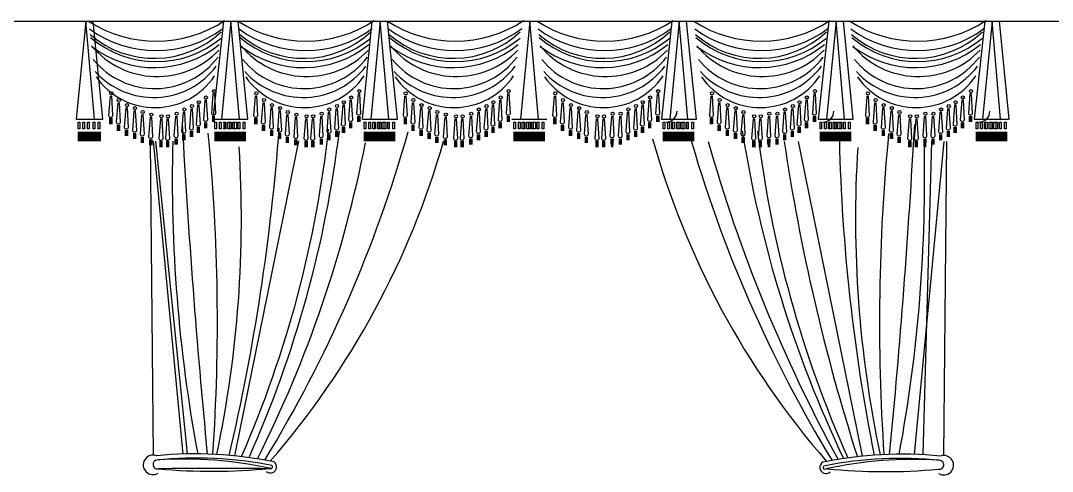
# Model space of a CAD drawing. Header units: inches. Extents: x 3.4 to 45.9, y 7.2 to 32.
# Drawn here: x 33.694 to 38.425, y 9.497 to 11.565 of the extents above; entities that cross this region are included whole.
import ezdxf

# ---------------------------------------------------------------- set-up
doc = ezdxf.new("R2010")
doc.units = ezdxf.units.IN
doc.header["$MEASUREMENT"] = 0
doc.layers.add('02', color=2, linetype='Continuous')
doc.layers.add('4', color=4, linetype='Continuous')

msp = doc.modelspace()

# ---------------------------------------------------------------- linework, layer by layer
at = {"layer": '02'}
for p, q in [((33.9921, 11.5622), (33.949, 11.1125)), ((34.0316, 11.1125), (33.9921, 11.5622)), ((33.9921, 11.5622), (34.0256, 11.5622)), ((34.0706, 11.1125), (34.0256, 11.5622)), ((34.6239, 11.5622), (34.5754, 11.1125)), ((34.6574, 11.5622), (34.6144, 11.1125)), ((34.6239, 11.5622), (34.691, 11.5622)), ((34.697, 11.1125), (34.6574, 11.5622)), ((34.736, 11.1125), (34.691, 11.5622)), ((35.261, 11.1125), (35.306, 11.5622)), ((35.343, 11.5622), (35.3, 11.1125)), ((35.3826, 11.1125), (35.343, 11.5622)), ((35.4216, 11.1125), (35.3766, 11.5622)), ((36.0287, 11.5622), (35.9856, 11.1125)), ((36.0682, 11.1125), (36.0287, 11.5622)), ((36.6807, 11.5622), (36.6322, 11.1125)), ((36.7143, 11.5622), (36.6712, 11.1125)), ((36.7538, 11.1125), (36.7143, 11.5622)), ((36.7928, 11.1125), (36.7478, 11.5622)), ((37.3995, 11.5622), (37.351, 11.1125)), ((37.4331, 11.5622), (37.3901, 11.1125)), ((37.4726, 11.1125), (37.4331, 11.5622)), ((37.5117, 11.1125), (37.4667, 11.5622)), ((38.115, 11.5622), (38.0665, 11.1125)), ((38.1486, 11.5622), (38.1056, 11.1125)), ((38.1881, 11.1125), (38.1486, 11.5622)), ((38.2272, 11.1125), (38.1822, 11.5622)), ((34.1035, 11.2192), (34.0967, 11.1298)), ((34.1035, 11.2192), (34.1112, 11.2198)), ((34.1162, 11.1297), (34.1112, 11.2198)), ((34.5758, 11.229), (34.569, 11.1395)), ((34.5758, 11.229), (34.5835, 11.2296)), ((34.5885, 11.1394), (34.5835, 11.2296)), ((34.7689, 11.2192), (34.7621, 11.1298)), ((34.7689, 11.2192), (34.7766, 11.2198)), ((34.7816, 11.1297), (34.7766, 11.2198)), ((35.2412, 11.229), (35.2344, 11.1395)), ((35.2412, 11.229), (35.2489, 11.2296)), ((35.2539, 11.1394), (35.2489, 11.2296)), ((35.4545, 11.2192), (35.4477, 11.1298)), ((35.4545, 11.2192), (35.4622, 11.2198)), ((35.4672, 11.1297), (35.4622, 11.2198)), ((35.9268, 11.229), (35.92, 11.1395)), ((35.9268, 11.229), (35.9345, 11.2296)), ((35.9395, 11.1394), (35.9345, 11.2296)), ((36.1401, 11.2192), (36.1333, 11.1298)), ((36.1401, 11.2192), (36.1478, 11.2198)), ((36.1528, 11.1297), (36.1478, 11.2198)), ((36.6124, 11.229), (36.6056, 11.1395)), ((36.6124, 11.229), (36.6201, 11.2296)), ((36.6251, 11.1394), (36.6201, 11.2296)), ((36.8589, 11.2192), (36.8521, 11.1298)), ((36.8589, 11.2192), (36.8666, 11.2198)), ((36.8717, 11.1297), (36.8666, 11.2198)), ((37.3313, 11.229), (37.3245, 11.1395)), ((37.3313, 11.229), (37.3389, 11.2296)), ((37.344, 11.1394), (37.3389, 11.2296)), ((37.5744, 11.2192), (37.5676, 11.1298)), ((37.5744, 11.2192), (37.5821, 11.2198)), ((37.5872, 11.1297), (37.5821, 11.2198)), ((38.0468, 11.229), (38.04, 11.1395)), ((38.0468, 11.229), (38.0544, 11.2296)), ((38.0595, 11.1394), (38.0544, 11.2296)), ((34.1387, 11.188), (34.1319, 11.0985)), ((34.1387, 11.188), (34.1464, 11.1886)), ((34.1514, 11.0984), (34.1464, 11.1886)), ((34.5054, 11.1782), (34.4986, 11.0888)), ((34.5054, 11.1782), (34.5131, 11.1788)), ((34.5181, 11.0887), (34.5131, 11.1788)), ((34.5387, 11.1997), (34.5319, 11.1102)), ((34.5387, 11.1997), (34.5463, 11.2003)), ((34.5514, 11.1102), (34.5463, 11.2003)), ((34.8041, 11.188), (34.7973, 11.0985)), ((34.8041, 11.188), (34.8118, 11.1886)), ((34.8168, 11.0984), (34.8118, 11.1886)), ((35.1708, 11.1782), (35.164, 11.0888)), ((35.1708, 11.1782), (35.1785, 11.1788)), ((35.1835, 11.0887), (35.1785, 11.1788)), ((35.204, 11.1997), (35.1973, 11.1102)), ((35.204, 11.1997), (35.2117, 11.2003)), ((35.2168, 11.1102), (35.2117, 11.2003)), ((35.4897, 11.188), (35.4829, 11.0985)), ((35.4897, 11.188), (35.4974, 11.1886)), ((35.5024, 11.0984), (35.4974, 11.1886)), ((35.8564, 11.1782), (35.8496, 11.0888)), ((35.8564, 11.1782), (35.8641, 11.1788)), ((35.8691, 11.0887), (35.8641, 11.1788)), ((35.8896, 11.1997), (35.8829, 11.1102)), ((35.8896, 11.1997), (35.8973, 11.2003)), ((35.9024, 11.1102), (35.8973, 11.2003)), ((36.1753, 11.188), (36.1685, 11.0985)), ((36.1753, 11.188), (36.183, 11.1886)), ((36.188, 11.0984), (36.183, 11.1886)), ((36.542, 11.1782), (36.5352, 11.0888)), ((36.542, 11.1782), (36.5497, 11.1788)), ((36.5547, 11.0887), (36.5497, 11.1788)), ((36.5752, 11.1997), (36.5685, 11.1102)), ((36.5752, 11.1997), (36.5829, 11.2003)), ((36.588, 11.1102), (36.5829, 11.2003)), ((36.8941, 11.188), (36.8874, 11.0985)), ((36.8941, 11.188), (36.9018, 11.1886)), ((36.9069, 11.0984), (36.9018, 11.1886)), ((37.2608, 11.1782), (37.2541, 11.0888)), ((37.2608, 11.1782), (37.2685, 11.1788)), ((37.2736, 11.0887), (37.2685, 11.1788)), ((37.2941, 11.1997), (37.2873, 11.1102)), ((37.2941, 11.1997), (37.3018, 11.2003)), ((37.3068, 11.1102), (37.3018, 11.2003)), ((37.6096, 11.188), (37.6029, 11.0985)), ((37.6096, 11.188), (37.6173, 11.1886)), ((37.6224, 11.0984), (37.6173, 11.1886)), ((37.9763, 11.1782), (37.9696, 11.0888)), ((37.9763, 11.1782), (37.984, 11.1788)), ((37.9891, 11.0887), (37.984, 11.1788)), ((38.0096, 11.1997), (38.0028, 11.1102)), ((38.0096, 11.1997), (38.0173, 11.2003)), ((38.0223, 11.1102), (38.0173, 11.2003)), ((34.1759, 11.1646), (34.1691, 11.0751)), ((34.1759, 11.1646), (34.1836, 11.1652)), ((34.1886, 11.075), (34.1836, 11.1652)), ((34.213, 11.1509), (34.2062, 11.0614)), ((34.213, 11.1509), (34.2207, 11.1515)), ((34.2258, 11.0613), (34.2207, 11.1515)), ((34.2482, 11.1333), (34.2415, 11.0438)), ((34.2482, 11.1333), (34.2559, 11.1339)), ((34.261, 11.0438), (34.2559, 11.1339)), ((34.2874, 11.1216), (34.2806, 11.0321)), ((34.2874, 11.1216), (34.295, 11.1222)), ((34.3001, 11.0321), (34.295, 11.1222)), ((34.4037, 11.1255), (34.3969, 11.036)), ((34.4037, 11.1255), (34.4114, 11.1261)), ((34.4164, 11.036), (34.4114, 11.1261)), ((34.4389, 11.145), (34.4321, 11.0556)), ((34.4389, 11.145), (34.4466, 11.1456)), ((34.4516, 11.0555), (34.4466, 11.1456)), ((34.4741, 11.1607), (34.4673, 11.0712)), ((34.4741, 11.1607), (34.4818, 11.1613)), ((34.4868, 11.0711), (34.4818, 11.1613)), ((34.5734, 11.1265), (34.5734, 11.1004)), ((34.5784, 11.1265), (34.5784, 11.1004)), ((34.5841, 11.0689), (34.5834, 11.1265)), ((34.8412, 11.1646), (34.8345, 11.0751)), ((34.8412, 11.1646), (34.8489, 11.1652)), ((34.854, 11.075), (34.8489, 11.1652)), ((34.8784, 11.1509), (34.8716, 11.0614)), ((34.8784, 11.1509), (34.8861, 11.1515)), ((34.8911, 11.0613), (34.8861, 11.1515)), ((34.9136, 11.1333), (34.9068, 11.0438)), ((34.9136, 11.1333), (34.9213, 11.1339)), ((34.9264, 11.0438), (34.9213, 11.1339)), ((34.9527, 11.1216), (34.946, 11.0321)), ((34.9527, 11.1216), (34.9604, 11.1222)), ((34.9655, 11.0321), (34.9604, 11.1222)), ((35.0691, 11.1255), (35.0623, 11.036)), ((35.0691, 11.1255), (35.0768, 11.1261)), ((35.0818, 11.036), (35.0768, 11.1261)), ((35.1043, 11.145), (35.0975, 11.0556)), ((35.1043, 11.145), (35.112, 11.1456)), ((35.117, 11.0555), (35.112, 11.1456)), ((35.1395, 11.1607), (35.1327, 11.0712)), ((35.1395, 11.1607), (35.1472, 11.1613)), ((35.1522, 11.0711), (35.1472, 11.1613)), ((35.2388, 11.1265), (35.2388, 11.1004)), ((35.2438, 11.1265), (35.2438, 11.1004)), ((35.2488, 11.1265), (35.2488, 11.1004)), ((35.5269, 11.1646), (35.5201, 11.0751)), ((35.5269, 11.1646), (35.5345, 11.1652)), ((35.5396, 11.075), (35.5345, 11.1652)), ((35.564, 11.1509), (35.5572, 11.0614)), ((35.564, 11.1509), (35.5717, 11.1515)), ((35.5767, 11.0613), (35.5717, 11.1515)), ((35.5992, 11.1333), (35.5924, 11.0438)), ((35.5992, 11.1333), (35.6069, 11.1339)), ((35.612, 11.0438), (35.6069, 11.1339)), ((35.6383, 11.1216), (35.6316, 11.0321)), ((35.6383, 11.1216), (35.646, 11.1222)), ((35.6511, 11.0321), (35.646, 11.1222)), ((35.7547, 11.1255), (35.7479, 11.036)), ((35.7547, 11.1255), (35.7624, 11.1261)), ((35.7674, 11.036), (35.7624, 11.1261)), ((35.7899, 11.145), (35.7831, 11.0556)), ((35.7899, 11.145), (35.7976, 11.1456)), ((35.8026, 11.0555), (35.7976, 11.1456)), ((35.8251, 11.1607), (35.8183, 11.0712)), ((35.8251, 11.1607), (35.8328, 11.1613)), ((35.8378, 11.0711), (35.8328, 11.1613)), ((35.9244, 11.1265), (35.9244, 11.1004)), ((35.9294, 11.1265), (35.9294, 11.1004)), ((35.9344, 11.1265), (35.9344, 11.1004)), ((36.2125, 11.1646), (36.2057, 11.0751)), ((36.2125, 11.1646), (36.2201, 11.1652)), ((36.2252, 11.075), (36.2201, 11.1652)), ((36.2496, 11.1509), (36.2428, 11.0614)), ((36.2496, 11.1509), (36.2573, 11.1515)), ((36.2623, 11.0613), (36.2573, 11.1515)), ((36.2848, 11.1333), (36.278, 11.0438)), ((36.2848, 11.1333), (36.2925, 11.1339)), ((36.2976, 11.0438), (36.2925, 11.1339)), ((36.4031, 11.1255), (36.3964, 11.036)), ((36.4031, 11.1255), (36.4108, 11.1261)), ((36.4159, 11.036), (36.4108, 11.1261)), ((36.4403, 11.1255), (36.4335, 11.036)), ((36.4403, 11.1255), (36.448, 11.1261)), ((36.453, 11.036), (36.448, 11.1261)), ((36.4755, 11.145), (36.4687, 11.0556)), ((36.4755, 11.145), (36.4832, 11.1456)), ((36.4882, 11.0555), (36.4832, 11.1456)), ((36.5107, 11.1607), (36.5039, 11.0712)), ((36.5107, 11.1607), (36.5184, 11.1613)), ((36.5234, 11.0711), (36.5184, 11.1613)), ((36.61, 11.1265), (36.61, 11.1004)), ((36.615, 11.1265), (36.615, 11.1004)), ((36.62, 11.1265), (36.62, 11.1004)), ((36.9313, 11.1646), (36.9245, 11.0751)), ((36.9313, 11.1646), (36.939, 11.1652)), ((36.944, 11.075), (36.939, 11.1652)), ((36.9685, 11.1509), (36.9617, 11.0614)), ((36.9685, 11.1509), (36.9762, 11.1515)), ((36.9812, 11.0613), (36.9762, 11.1515)), ((37.0037, 11.1333), (36.9969, 11.0438)), ((37.0037, 11.1333), (37.0114, 11.1339)), ((37.0164, 11.0438), (37.0114, 11.1339)), ((37.122, 11.1255), (37.1152, 11.036)), ((37.122, 11.1255), (37.1297, 11.1261)), ((37.1347, 11.036), (37.1297, 11.1261)), ((37.1591, 11.1255), (37.1523, 11.036)), ((37.1591, 11.1255), (37.1668, 11.1261)), ((37.1719, 11.036), (37.1668, 11.1261)), ((37.1943, 11.145), (37.1876, 11.0556)), ((37.1943, 11.145), (37.202, 11.1456)), ((37.2071, 11.0555), (37.202, 11.1456)), ((37.2295, 11.1607), (37.2228, 11.0712)), ((37.2295, 11.1607), (37.2372, 11.1613)), ((37.2423, 11.0711), (37.2372, 11.1613)), ((37.3288, 11.1265), (37.3288, 11.1004)), ((37.3338, 11.1265), (37.3338, 11.1004)), ((37.3388, 11.1265), (37.3388, 11.1004)), ((37.6468, 11.1646), (37.64, 11.0751)), ((37.6468, 11.1646), (37.6545, 11.1652)), ((37.6595, 11.075), (37.6545, 11.1652)), ((37.684, 11.1509), (37.6772, 11.0614)), ((37.684, 11.1509), (37.6917, 11.1515)), ((37.6967, 11.0613), (37.6917, 11.1515)), ((37.7192, 11.1333), (37.7124, 11.0438)), ((37.7192, 11.1333), (37.7269, 11.1339)), ((37.7319, 11.0438), (37.7269, 11.1339)), ((37.8375, 11.1255), (37.8307, 11.036)), ((37.8375, 11.1255), (37.8452, 11.1261)), ((37.8502, 11.036), (37.8452, 11.1261)), ((37.8746, 11.1255), (37.8678, 11.036)), ((37.8746, 11.1255), (37.8823, 11.1261)), ((37.8874, 11.036), (37.8823, 11.1261)), ((37.9098, 11.145), (37.9031, 11.0556)), ((37.9098, 11.145), (37.9175, 11.1456)), ((37.9226, 11.0555), (37.9175, 11.1456)), ((37.945, 11.1607), (37.9383, 11.0712)), ((37.945, 11.1607), (37.9527, 11.1613)), ((37.9578, 11.0711), (37.9527, 11.1613)), ((38.0443, 11.1265), (38.0443, 11.1004)), ((38.0493, 11.1265), (38.0493, 11.1004)), ((38.0543, 11.1265), (38.0543, 11.1004)), ((33.949, 11.1125), (34.0706, 11.1125)), ((33.9577, 11.0998), (33.9652, 11.0998)), ((33.9577, 11.0689), (33.9577, 11.0998)), ((33.9652, 11.0998), (33.9652, 11.0689)), ((33.979, 11.0998), (33.9864, 11.0998)), ((33.979, 11.0689), (33.979, 11.0998)), ((33.9864, 11.0998), (33.9864, 11.0689)), ((34.0008, 11.0998), (34.0082, 11.0998)), ((34.0008, 11.0689), (34.0008, 11.0998)), ((34.0082, 11.0998), (34.0082, 11.0689)), ((34.026, 11.0998), (34.0334, 11.0998)), ((34.026, 11.0689), (34.026, 11.0998)), ((34.0334, 11.0998), (34.0334, 11.0689)), ((34.0495, 11.0998), (34.057, 11.0998)), ((34.0495, 11.0689), (34.0495, 11.0998)), ((34.057, 11.0998), (34.057, 11.0689)), ((34.1011, 11.1168), (34.1011, 11.0907)), ((34.1061, 11.1168), (34.1061, 11.0907)), ((34.1111, 11.1168), (34.1111, 11.0907)), ((34.1363, 11.0855), (34.1363, 11.0594)), ((34.1413, 11.0855), (34.1413, 11.0594)), ((34.1463, 11.0855), (34.1463, 11.0594)), ((34.3343, 11.1138), (34.3275, 11.0243)), ((34.3343, 11.1138), (34.342, 11.1144)), ((34.347, 11.0242), (34.342, 11.1144)), ((34.3646, 11.1138), (34.3578, 11.0243)), ((34.3646, 11.1138), (34.3723, 11.1144)), ((34.3773, 11.0242), (34.3723, 11.1144)), ((34.503, 11.0758), (34.503, 11.0497)), ((34.508, 11.0758), (34.508, 11.0497)), ((34.513, 11.0758), (34.513, 11.0497)), ((34.5362, 11.0973), (34.5362, 11.0711)), ((34.5412, 11.0973), (34.5412, 11.0711)), ((34.5462, 11.0973), (34.5462, 11.0711)), ((34.5754, 11.1125), (34.736, 11.1125)), ((34.5841, 11.0998), (34.5915, 11.0998)), ((34.5915, 11.0998), (34.5915, 11.0689)), ((34.6053, 11.0998), (34.6127, 11.0998)), ((34.6053, 11.0689), (34.6053, 11.0998)), ((34.6127, 11.0998), (34.6127, 11.0689)), ((34.6231, 11.0998), (34.6345, 11.0998)), ((34.6271, 11.0689), (34.6271, 11.0998)), ((34.6306, 11.0998), (34.6306, 11.0689)), ((34.6345, 11.0998), (34.6345, 11.0689)), ((34.6443, 11.0998), (34.6598, 11.0998)), ((34.6443, 11.0689), (34.6443, 11.0998)), ((34.6523, 11.0689), (34.6523, 11.0998)), ((34.6598, 11.0998), (34.6598, 11.0689)), ((34.6661, 11.0998), (34.6833, 11.0998)), ((34.6661, 11.0689), (34.6661, 11.0998)), ((34.6736, 11.0998), (34.6736, 11.0689)), ((34.6833, 11.0998), (34.6833, 11.0689)), ((34.6914, 11.0998), (34.6988, 11.0998)), ((34.6914, 11.0689), (34.6914, 11.0998)), ((34.6988, 11.0998), (34.6988, 11.0689)), ((34.7149, 11.0998), (34.7223, 11.0998)), ((34.7149, 11.0689), (34.7149, 11.0998)), ((34.7223, 11.0998), (34.7223, 11.0689)), ((34.7665, 11.1168), (34.7665, 11.0907)), ((34.7715, 11.1168), (34.7715, 11.0907)), ((34.7765, 11.1168), (34.7765, 11.0907)), ((34.8017, 11.0855), (34.8017, 11.0594)), ((34.8067, 11.0855), (34.8067, 11.0594)), ((34.8117, 11.0855), (34.8117, 11.0594)), ((34.9997, 11.1138), (34.9929, 11.0243)), ((34.9997, 11.1138), (35.0074, 11.1144)), ((35.0124, 11.0242), (35.0074, 11.1144)), ((35.03, 11.1138), (35.0232, 11.0243)), ((35.03, 11.1138), (35.0377, 11.1144)), ((35.0427, 11.0242), (35.0377, 11.1144)), ((35.1684, 11.0758), (35.1684, 11.0497)), ((35.1734, 11.0758), (35.1734, 11.0497)), ((35.1784, 11.0758), (35.1784, 11.0497)), ((35.2016, 11.0973), (35.2016, 11.0711)), ((35.2066, 11.0973), (35.2066, 11.0711)), ((35.2116, 11.0973), (35.2116, 11.0711)), ((35.261, 11.1125), (35.4216, 11.1125)), ((35.2697, 11.0998), (35.2771, 11.0998)), ((35.2697, 11.0689), (35.2697, 11.0998)), ((35.2771, 11.0998), (35.2771, 11.0689)), ((35.2909, 11.0998), (35.2983, 11.0998)), ((35.2909, 11.0689), (35.2909, 11.0998)), ((35.2983, 11.0998), (35.2983, 11.0689)), ((35.3087, 11.0998), (35.3201, 11.0998)), ((35.3087, 11.0689), (35.3087, 11.0998)), ((35.3162, 11.0998), (35.3162, 11.0689)), ((35.3201, 11.0998), (35.3201, 11.0689)), ((35.3299, 11.0998), (35.3374, 11.0998)), ((35.3299, 11.0689), (35.3299, 11.0998)), ((35.3374, 11.0998), (35.3374, 11.0689)), ((35.3379, 11.0998), (35.3454, 11.0998)), ((35.3379, 11.0689), (35.3379, 11.0998)), ((35.3454, 11.0998), (35.3454, 11.0689)), ((35.3517, 11.0998), (35.3689, 11.0998)), ((35.3517, 11.0689), (35.3517, 11.0998)), ((35.3592, 11.0998), (35.3592, 11.0689)), ((35.3689, 11.0998), (35.3689, 11.0689)), ((35.377, 11.0998), (35.3844, 11.0998)), ((35.377, 11.0689), (35.377, 11.0998)), ((35.3844, 11.0998), (35.3844, 11.0689)), ((35.4005, 11.0998), (35.4079, 11.0998)), ((35.4005, 11.0689), (35.4005, 11.0998)), ((35.4079, 11.0998), (35.4079, 11.0689)), ((35.4521, 11.1168), (35.4521, 11.0907)), ((35.4571, 11.1168), (35.4571, 11.0907)), ((35.4621, 11.1168), (35.4621, 11.0907)), ((35.4873, 11.0855), (35.4873, 11.0594)), ((35.4923, 11.0855), (35.4923, 11.0594)), ((35.4973, 11.0855), (35.4973, 11.0594)), ((35.6853, 11.1138), (35.6785, 11.0243)), ((35.6853, 11.1138), (35.693, 11.1144)), ((35.698, 11.0242), (35.693, 11.1144)), ((35.7156, 11.1138), (35.7088, 11.0243)), ((35.7156, 11.1138), (35.7233, 11.1144)), ((35.7283, 11.0242), (35.7233, 11.1144)), ((35.854, 11.0758), (35.854, 11.0497)), ((35.859, 11.0758), (35.859, 11.0497)), ((35.864, 11.0758), (35.864, 11.0497)), ((35.8872, 11.0973), (35.8872, 11.0711)), ((35.8922, 11.0973), (35.8922, 11.0711)), ((35.8972, 11.0973), (35.8972, 11.0711)), ((35.9466, 11.1125), (36.1072, 11.1125)), ((35.9553, 11.0998), (35.9627, 11.0998)), ((35.9553, 11.0689), (35.9553, 11.0998)), ((35.9627, 11.0998), (35.9627, 11.0689)), ((35.9765, 11.0998), (35.9839, 11.0998)), ((35.9765, 11.0689), (35.9765, 11.0998)), ((35.9839, 11.0998), (35.9839, 11.0689)), ((35.9943, 11.0998), (36.0057, 11.0998)), ((35.9943, 11.0689), (35.9943, 11.0998)), ((36.0018, 11.0998), (36.0018, 11.0689)), ((36.0057, 11.0998), (36.0057, 11.0689)), ((36.0155, 11.0998), (36.031, 11.0998)), ((36.0155, 11.0689), (36.0155, 11.0998)), ((36.023, 11.0998), (36.023, 11.0689)), ((36.031, 11.0998), (36.031, 11.0689)), ((36.0373, 11.0998), (36.0545, 11.0998)), ((36.0373, 11.0689), (36.0373, 11.0998)), ((36.0448, 11.0998), (36.0448, 11.0689)), ((36.0545, 11.0998), (36.0545, 11.0689)), ((36.0626, 11.0998), (36.07, 11.0998)), ((36.0626, 11.0689), (36.0626, 11.0998)), ((36.07, 11.0998), (36.07, 11.0689)), ((36.0861, 11.0998), (36.0936, 11.0998)), ((36.0861, 11.0689), (36.0861, 11.0998)), ((36.0936, 11.0998), (36.0936, 11.0689)), ((36.1377, 11.1168), (36.1377, 11.0907)), ((36.1427, 11.1168), (36.1427, 11.0907)), ((36.1477, 11.1168), (36.1477, 11.0907)), ((36.1729, 11.0855), (36.1729, 11.0594)), ((36.1779, 11.0855), (36.1779, 11.0594)), ((36.1829, 11.0855), (36.1829, 11.0594)), ((36.3337, 11.1138), (36.327, 11.0243)), ((36.3337, 11.1138), (36.3414, 11.1144)), ((36.3465, 11.0242), (36.3414, 11.1144)), ((36.364, 11.1138), (36.3572, 11.0243)), ((36.364, 11.1138), (36.3717, 11.1144)), ((36.3767, 11.0242), (36.3717, 11.1144)), ((36.5396, 11.0758), (36.5396, 11.0497)), ((36.5446, 11.0758), (36.5446, 11.0497)), ((36.5496, 11.0758), (36.5496, 11.0497)), ((36.5728, 11.0973), (36.5728, 11.0711)), ((36.5778, 11.0973), (36.5778, 11.0711)), ((36.5828, 11.0973), (36.5828, 11.0711)), ((36.6322, 11.1125), (36.7928, 11.1125)), ((36.6409, 11.0998), (36.6483, 11.0998)), ((36.6409, 11.0689), (36.6409, 11.0998)), ((36.6483, 11.0998), (36.6483, 11.0689)), ((36.6621, 11.0998), (36.6696, 11.0998)), ((36.6621, 11.0689), (36.6621, 11.0998)), ((36.6696, 11.0998), (36.6696, 11.0689)), ((36.6799, 11.0998), (36.6913, 11.0998)), ((36.6799, 11.0689), (36.6799, 11.0998)), ((36.6839, 11.0689), (36.6839, 11.0998)), ((36.6913, 11.0998), (36.6913, 11.0689)), ((36.7012, 11.0998), (36.7166, 11.0998)), ((36.7012, 11.0689), (36.7012, 11.0998)), ((36.7091, 11.0689), (36.7091, 11.0998)), ((36.7166, 11.0998), (36.7166, 11.0689)), ((36.7229, 11.0998), (36.7304, 11.0998)), ((36.7229, 11.0689), (36.7229, 11.0998)), ((36.7304, 11.0998), (36.7304, 11.0689)), ((36.7326, 11.0998), (36.7401, 11.0998)), ((36.7326, 11.0689), (36.7326, 11.0998)), ((36.7401, 11.0998), (36.7401, 11.0689)), ((36.7482, 11.0998), (36.7556, 11.0998)), ((36.7482, 11.0689), (36.7482, 11.0998)), ((36.7556, 11.0998), (36.7556, 11.0689)), ((36.7717, 11.0998), (36.7792, 11.0998)), ((36.7717, 11.0689), (36.7717, 11.0998)), ((36.7792, 11.0998), (36.7792, 11.0689)), ((36.8565, 11.1168), (36.8565, 11.0907)), ((36.8615, 11.1168), (36.8615, 11.0907)), ((36.8665, 11.1168), (36.8665, 11.0907)), ((36.8917, 11.0855), (36.8917, 11.0594)), ((36.8967, 11.0855), (36.8967, 11.0594)), ((36.9017, 11.0855), (36.9017, 11.0594)), ((37.0526, 11.1138), (37.0458, 11.0243)), ((37.0526, 11.1138), (37.0603, 11.1144)), ((37.0653, 11.0242), (37.0603, 11.1144)), ((37.0829, 11.1138), (37.0761, 11.0243)), ((37.0829, 11.1138), (37.0905, 11.1144)), ((37.0956, 11.0242), (37.0905, 11.1144)), ((37.2584, 11.0758), (37.2584, 11.0497)), ((37.2634, 11.0758), (37.2634, 11.0497)), ((37.2684, 11.0758), (37.2684, 11.0497)), ((37.2917, 11.0973), (37.2917, 11.0711)), ((37.2967, 11.0973), (37.2967, 11.0711)), ((37.3017, 11.0973), (37.3017, 11.0711)), ((37.351, 11.1125), (37.5117, 11.1125)), ((37.3597, 11.0689), (37.3597, 11.0998)), ((37.3597, 11.0998), (37.3672, 11.0998)), ((37.3672, 11.0998), (37.3672, 11.0689)), ((37.3809, 11.0689), (37.3809, 11.0998)), ((37.3809, 11.0998), (37.3884, 11.0998)), ((37.3884, 11.0998), (37.3884, 11.0689)), ((37.3988, 11.0689), (37.3988, 11.0998)), ((37.3988, 11.0998), (37.4102, 11.0998)), ((37.4027, 11.0689), (37.4027, 11.0998)), ((37.4102, 11.0998), (37.4102, 11.0689)), ((37.42, 11.0689), (37.42, 11.0998)), ((37.42, 11.0998), (37.4275, 11.0998)), ((37.4275, 11.0998), (37.4275, 11.0689)), ((37.428, 11.0689), (37.428, 11.0998)), ((37.428, 11.0998), (37.4354, 11.0998)), ((37.4354, 11.0998), (37.4354, 11.0689)), ((37.4418, 11.0689), (37.4418, 11.0998)), ((37.4418, 11.0998), (37.4589, 11.0998)), ((37.4515, 11.0689), (37.4515, 11.0998)), ((37.4589, 11.0998), (37.4589, 11.0689)), ((37.467, 11.0689), (37.467, 11.0998)), ((37.467, 11.0998), (37.4745, 11.0998)), ((37.4745, 11.0998), (37.4745, 11.0689)), ((37.4905, 11.0689), (37.4905, 11.0998)), ((37.4905, 11.0998), (37.498, 11.0998)), ((37.498, 11.0998), (37.498, 11.0689)), ((37.572, 11.1168), (37.572, 11.0907)), ((37.577, 11.1168), (37.577, 11.0907)), ((37.582, 11.1168), (37.582, 11.0907)), ((37.6072, 11.0855), (37.6072, 11.0594)), ((37.6122, 11.0855), (37.6122, 11.0594)), ((37.6172, 11.0855), (37.6172, 11.0594)), ((37.7681, 11.1138), (37.7613, 11.0243)), ((37.7681, 11.1138), (37.7758, 11.1144)), ((37.7808, 11.0242), (37.7758, 11.1144)), ((37.7984, 11.1138), (37.7916, 11.0243)), ((37.7984, 11.1138), (37.806, 11.1144)), ((37.8111, 11.0242), (37.806, 11.1144)), ((37.9739, 11.0758), (37.9739, 11.0497)), ((37.9789, 11.0758), (37.9789, 11.0497)), ((37.9839, 11.0758), (37.9839, 11.0497)), ((38.0072, 11.0973), (38.0072, 11.0711)), ((38.0122, 11.0973), (38.0122, 11.0711)), ((38.0172, 11.0973), (38.0172, 11.0711)), ((38.0665, 11.1125), (38.2272, 11.1125)), ((38.0752, 11.0998), (38.0827, 11.0998)), ((38.0752, 11.0689), (38.0752, 11.0998)), ((38.0827, 11.0998), (38.0827, 11.0689)), ((38.0964, 11.0998), (38.1039, 11.0998)), ((38.0964, 11.0689), (38.0964, 11.0998)), ((38.1039, 11.0998), (38.1039, 11.0689)), ((38.1143, 11.0998), (38.1257, 11.0998)), ((38.1143, 11.0689), (38.1143, 11.0998)), ((38.1182, 11.0689), (38.1182, 11.0998)), ((38.1257, 11.0998), (38.1257, 11.0689)), ((38.1355, 11.0998), (38.1509, 11.0998)), ((38.1355, 11.0689), (38.1355, 11.0998)), ((38.143, 11.0998), (38.143, 11.0689)), ((38.1509, 11.0998), (38.1509, 11.0689)), ((38.1573, 11.0998), (38.1744, 11.0998)), ((38.1573, 11.0689), (38.1573, 11.0998)), ((38.167, 11.0689), (38.167, 11.0998)), ((38.1744, 11.0998), (38.1744, 11.0689)), ((38.1825, 11.0998), (38.19, 11.0998)), ((38.1825, 11.0689), (38.1825, 11.0998)), ((38.19, 11.0998), (38.19, 11.0689)), ((38.206, 11.0998), (38.2135, 11.0998)), ((38.206, 11.0689), (38.206, 11.0998)), ((38.2135, 11.0998), (38.2135, 11.0689)), ((33.9652, 11.0689), (33.9577, 11.0689)), ((33.9577, 11.0551), (33.9577, 11.0126)), ((33.9627, 11.0551), (33.9627, 11.0126)), ((33.9679, 11.0551), (33.9679, 11.0126)), ((33.9727, 11.0551), (33.9727, 11.0126)), ((33.9777, 11.0551), (33.9777, 11.0126)), ((33.9864, 11.0689), (33.979, 11.0689)), ((33.9827, 11.0551), (33.9827, 11.0126)), ((33.9877, 11.0551), (33.9877, 11.0126)), ((33.9927, 11.0551), (33.9927, 11.0126)), ((33.9977, 11.0551), (33.9977, 11.0126)), ((34.0082, 11.0689), (34.0008, 11.0689)), ((34.0027, 11.0551), (34.0027, 11.0126)), ((34.0077, 11.0551), (34.0077, 11.0126)), ((34.0127, 11.0551), (34.0127, 11.0126)), ((34.0177, 11.0551), (34.0177, 11.0126)), ((34.0227, 11.0551), (34.0227, 11.0126)), ((34.0334, 11.0689), (34.026, 11.0689)), ((34.0277, 11.0551), (34.0277, 11.0126)), ((34.0327, 11.0551), (34.0327, 11.0126)), ((34.0377, 11.0551), (34.0377, 11.0126)), ((34.0427, 11.0551), (34.0427, 11.0126)), ((34.0477, 11.0551), (34.0477, 11.0126)), ((34.057, 11.0689), (34.0495, 11.0689)), ((34.0527, 11.0551), (34.0527, 11.0126)), ((34.0577, 11.0551), (34.0577, 11.0126)), ((34.1734, 11.0621), (34.1734, 11.036)), ((34.1784, 11.0621), (34.1784, 11.036)), ((34.1834, 11.0621), (34.1834, 11.036)), ((34.2106, 11.0484), (34.2106, 11.0223)), ((34.2156, 11.0484), (34.2156, 11.0223)), ((34.2206, 11.0484), (34.2206, 11.0223)), ((34.2458, 11.0309), (34.2458, 11.0048)), ((34.2508, 11.0309), (34.2508, 11.0048)), ((34.2558, 11.0309), (34.2558, 11.0048)), ((34.4365, 11.0426), (34.4365, 11.0165)), ((34.4415, 11.0426), (34.4415, 11.0165)), ((34.4465, 11.0426), (34.4465, 11.0165)), ((34.4717, 11.0582), (34.4717, 11.0321)), ((34.4767, 11.0582), (34.4767, 11.0321)), ((34.4817, 11.0582), (34.4817, 11.0321)), ((34.5915, 11.0689), (34.5841, 11.0689)), ((34.5841, 11.0551), (34.5841, 11.0126)), ((34.5891, 11.0551), (34.5891, 11.0126)), ((34.5941, 11.0551), (34.5941, 11.0126)), ((34.5991, 11.0551), (34.5991, 11.0126)), ((34.6041, 11.0551), (34.6041, 11.0126)), ((34.6127, 11.0689), (34.6053, 11.0689)), ((34.6091, 11.0551), (34.6091, 11.0126)), ((34.6141, 11.0551), (34.6141, 11.0126)), ((34.6191, 11.0551), (34.6191, 11.0126)), ((34.6345, 11.0689), (34.6231, 11.0689)), ((34.6241, 11.0551), (34.6241, 11.0126)), ((34.6291, 11.0551), (34.6291, 11.0126)), ((34.6331, 11.0551), (34.6331, 11.0126)), ((34.6381, 11.0551), (34.6381, 11.0126)), ((34.6431, 11.0551), (34.6431, 11.0126)), ((34.6598, 11.0689), (34.6443, 11.0689)), ((34.6491, 11.0551), (34.6491, 11.0126)), ((34.6531, 11.0551), (34.6531, 11.0126)), ((34.6591, 11.0551), (34.6591, 11.0126)), ((34.6641, 11.0551), (34.6641, 11.0126)), ((34.6833, 11.0689), (34.6661, 11.0689)), ((34.6681, 11.0551), (34.6681, 11.0126)), ((34.6731, 11.0551), (34.6731, 11.0126)), ((34.6781, 11.0551), (34.6781, 11.0126)), ((34.6831, 11.0551), (34.6831, 11.0126)), ((34.6881, 11.0551), (34.6881, 11.0126)), ((34.6988, 11.0689), (34.6914, 11.0689)), ((34.6931, 11.0551), (34.6931, 11.0126)), ((34.6981, 11.0551), (34.6981, 11.0126)), ((34.7031, 11.0551), (34.7031, 11.0126)), ((34.7081, 11.0551), (34.7081, 11.0126)), ((34.7131, 11.0551), (34.7131, 11.0126)), ((34.7223, 11.0689), (34.7149, 11.0689)), ((34.7181, 11.0551), (34.7181, 11.0126)), ((34.7231, 11.0551), (34.7231, 11.0126)), ((34.8388, 11.0621), (34.8388, 11.036)), ((34.8438, 11.0621), (34.8438, 11.036)), ((34.8488, 11.0621), (34.8488, 11.036)), ((34.876, 11.0484), (34.876, 11.0223)), ((34.881, 11.0484), (34.881, 11.0223)), ((34.886, 11.0484), (34.886, 11.0223)), ((34.9112, 11.0309), (34.9112, 11.0048)), ((34.9162, 11.0309), (34.9162, 11.0048)), ((34.9212, 11.0309), (34.9212, 11.0048)), ((35.1019, 11.0426), (35.1019, 11.0165)), ((35.1069, 11.0426), (35.1069, 11.0165)), ((35.1119, 11.0426), (35.1119, 11.0165)), ((35.1371, 11.0582), (35.1371, 11.0321)), ((35.1421, 11.0582), (35.1421, 11.0321)), ((35.1471, 11.0582), (35.1471, 11.0321)), ((35.2771, 11.0689), (35.2697, 11.0689)), ((35.2697, 11.0551), (35.2697, 11.0126)), ((35.2747, 11.0551), (35.2747, 11.0126)), ((35.2797, 11.0551), (35.2797, 11.0126)), ((35.2847, 11.0551), (35.2847, 11.0126)), ((35.2897, 11.0551), (35.2897, 11.0126)), ((35.2983, 11.0689), (35.2909, 11.0689)), ((35.2947, 11.0551), (35.2947, 11.0126)), ((35.2997, 11.0551), (35.2997, 11.0126)), ((35.3047, 11.0551), (35.3047, 11.0126)), ((35.3201, 11.0689), (35.3087, 11.0689)), ((35.3097, 11.0551), (35.3097, 11.0126)), ((35.3147, 11.0551), (35.3147, 11.0126)), ((35.3197, 11.0551), (35.3197, 11.0126)), ((35.3247, 11.0551), (35.3247, 11.0126)), ((35.3297, 11.0551), (35.3297, 11.0126)), ((35.3374, 11.0689), (35.3299, 11.0689)), ((35.3337, 11.0551), (35.3337, 11.0126)), ((35.3454, 11.0689), (35.3379, 11.0689)), ((35.3397, 11.0551), (35.3397, 11.0126)), ((35.3447, 11.0551), (35.3447, 11.0126)), ((35.3497, 11.0551), (35.3497, 11.0126)), ((35.3689, 11.0689), (35.3517, 11.0689)), ((35.3537, 11.0551), (35.3537, 11.0126)), ((35.3587, 11.0551), (35.3587, 11.0126)), ((35.3647, 11.0551), (35.3647, 11.0126)), ((35.3687, 11.0551), (35.3687, 11.0126)), ((35.3737, 11.0551), (35.3737, 11.0126)), ((35.3844, 11.0689), (35.377, 11.0689)), ((35.3787, 11.0551), (35.3787, 11.0126)), ((35.3837, 11.0551), (35.3837, 11.0126)), ((35.3887, 11.0551), (35.3887, 11.0126)), ((35.3937, 11.0551), (35.3937, 11.0126)), ((35.3987, 11.0551), (35.3987, 11.0126)), ((35.4079, 11.0689), (35.4005, 11.0689)), ((35.4037, 11.0551), (35.4037, 11.0126)), ((35.4087, 11.0551), (35.4087, 11.0126)), ((35.5244, 11.0621), (35.5244, 11.036)), ((35.5294, 11.0621), (35.5294, 11.036)), ((35.5344, 11.0621), (35.5344, 11.036)), ((35.5616, 11.0484), (35.5616, 11.0223)), ((35.5666, 11.0484), (35.5666, 11.0223)), ((35.5716, 11.0484), (35.5716, 11.0223)), ((35.5968, 11.0309), (35.5968, 11.0048)), ((35.6018, 11.0309), (35.6018, 11.0048)), ((35.6068, 11.0309), (35.6068, 11.0048)), ((35.7875, 11.0426), (35.7875, 11.0165)), ((35.7925, 11.0426), (35.7925, 11.0165)), ((35.7975, 11.0426), (35.7975, 11.0165)), ((35.8227, 11.0582), (35.8227, 11.0321)), ((35.8277, 11.0582), (35.8277, 11.0321)), ((35.8327, 11.0582), (35.8327, 11.0321)), ((35.9627, 11.0689), (35.9553, 11.0689)), ((35.9553, 11.0551), (35.9553, 11.0126)), ((35.9603, 11.0551), (35.9603, 11.0126)), ((35.9653, 11.0551), (35.9653, 11.0126)), ((35.9703, 11.0551), (35.9703, 11.0126)), ((35.9753, 11.0551), (35.9753, 11.0126)), ((35.9839, 11.0689), (35.9765, 11.0689)), ((35.9803, 11.0551), (35.9803, 11.0126)), ((35.9853, 11.0551), (35.9853, 11.0126)), ((35.9903, 11.0551), (35.9903, 11.0126)), ((36.0057, 11.0689), (35.9943, 11.0689)), ((35.9943, 11.0551), (35.9943, 11.0126)), ((35.9993, 11.0551), (35.9993, 11.0126)), ((36.0053, 11.0551), (36.0053, 11.0126)), ((36.0103, 11.0551), (36.0103, 11.0126)), ((36.0153, 11.0551), (36.0153, 11.0126)), ((36.031, 11.0689), (36.0155, 11.0689)), ((36.0193, 11.0551), (36.0193, 11.0126)), ((36.0253, 11.0551), (36.0253, 11.0126)), ((36.0293, 11.0551), (36.0293, 11.0126)), ((36.0353, 11.0551), (36.0353, 11.0126)), ((36.0545, 11.0689), (36.0373, 11.0689)), ((36.0403, 11.0551), (36.0403, 11.0126)), ((36.0453, 11.0551), (36.0453, 11.0126)), ((36.0493, 11.0551), (36.0493, 11.0126)), ((36.0553, 11.0551), (36.0553, 11.0126)), ((36.0593, 11.0551), (36.0593, 11.0126)), ((36.07, 11.0689), (36.0626, 11.0689)), ((36.0643, 11.0551), (36.0643, 11.0126)), ((36.0693, 11.0551), (36.0693, 11.0126)), ((36.0743, 11.0551), (36.0743, 11.0126)), ((36.0793, 11.0551), (36.0793, 11.0126)), ((36.0843, 11.0551), (36.0843, 11.0126)), ((36.0936, 11.0689), (36.0861, 11.0689)), ((36.0893, 11.0551), (36.0893, 11.0126)), ((36.0943, 11.0551), (36.0943, 11.0126)), ((36.21, 11.0621), (36.21, 11.036)), ((36.215, 11.0621), (36.215, 11.036)), ((36.22, 11.0621), (36.22, 11.036)), ((36.2472, 11.0484), (36.2472, 11.0223)), ((36.2522, 11.0484), (36.2522, 11.0223)), ((36.2572, 11.0484), (36.2572, 11.0223)), ((36.2824, 11.0309), (36.2824, 11.0048)), ((36.2874, 11.0309), (36.2874, 11.0048)), ((36.2924, 11.0309), (36.2924, 11.0048)), ((36.4731, 11.0426), (36.4731, 11.0165)), ((36.4781, 11.0426), (36.4781, 11.0165)), ((36.4831, 11.0426), (36.4831, 11.0165)), ((36.5083, 11.0582), (36.5083, 11.0321)), ((36.5133, 11.0582), (36.5133, 11.0321)), ((36.5183, 11.0582), (36.5183, 11.0321)), ((36.6483, 11.0689), (36.6409, 11.0689)), ((36.6409, 11.0551), (36.6409, 11.0126)), ((36.6459, 11.0551), (36.6459, 11.0126)), ((36.6509, 11.0551), (36.6509, 11.0126)), ((36.6559, 11.0551), (36.6559, 11.0126)), ((36.6609, 11.0551), (36.6609, 11.0126)), ((36.6696, 11.0689), (36.6621, 11.0689)), ((36.6659, 11.0551), (36.6659, 11.0126)), ((36.6709, 11.0551), (36.6709, 11.0126)), ((36.6759, 11.0551), (36.6759, 11.0126)), ((36.6913, 11.0689), (36.6799, 11.0689)), ((36.6799, 11.0551), (36.6799, 11.0126)), ((36.6859, 11.0551), (36.6859, 11.0126)), ((36.6909, 11.0551), (36.6909, 11.0126)), ((36.6959, 11.0551), (36.6959, 11.0126)), ((36.7009, 11.0551), (36.7009, 11.0126)), ((36.7166, 11.0689), (36.7012, 11.0689)), ((36.7049, 11.0551), (36.7049, 11.0126)), ((36.7109, 11.0551), (36.7109, 11.0126)), ((36.7159, 11.0551), (36.7159, 11.0126)), ((36.7199, 11.0551), (36.7199, 11.0126)), ((36.7304, 11.0689), (36.7229, 11.0689)), ((36.7249, 11.0551), (36.7249, 11.0126)), ((36.7299, 11.0551), (36.7299, 11.0126)), ((36.7401, 11.0689), (36.7326, 11.0689)), ((36.7359, 11.0551), (36.7359, 11.0126)), ((36.7409, 11.0551), (36.7409, 11.0126)), ((36.7449, 11.0551), (36.7449, 11.0126)), ((36.7556, 11.0689), (36.7482, 11.0689)), ((36.7499, 11.0551), (36.7499, 11.0126)), ((36.7549, 11.0551), (36.7549, 11.0126)), ((36.7599, 11.0551), (36.7599, 11.0126)), ((36.7649, 11.0551), (36.7649, 11.0126)), ((36.7699, 11.0551), (36.7699, 11.0126)), ((36.7792, 11.0689), (36.7717, 11.0689)), ((36.7749, 11.0551), (36.7749, 11.0126)), ((36.7799, 11.0551), (36.7799, 11.0126)), ((36.9289, 11.0621), (36.9289, 11.036)), ((36.9339, 11.0621), (36.9339, 11.036)), ((36.9389, 11.0621), (36.9389, 11.036)), ((36.966, 11.0484), (36.966, 11.0223)), ((36.971, 11.0484), (36.971, 11.0223)), ((36.976, 11.0484), (36.976, 11.0223)), ((37.0012, 11.0309), (37.0012, 11.0048)), ((37.0062, 11.0309), (37.0062, 11.0048)), ((37.0112, 11.0309), (37.0112, 11.0048)), ((37.1919, 11.0426), (37.1919, 11.0165)), ((37.1969, 11.0426), (37.1969, 11.0165)), ((37.2019, 11.0426), (37.2019, 11.0165)), ((37.2271, 11.0582), (37.2271, 11.0321)), ((37.2321, 11.0582), (37.2321, 11.0321)), ((37.2371, 11.0582), (37.2371, 11.0321)), ((37.3672, 11.0689), (37.3597, 11.0689)), ((37.3597, 11.0551), (37.3597, 11.0126)), ((37.3647, 11.0551), (37.3647, 11.0126)), ((37.3697, 11.0551), (37.3697, 11.0126)), ((37.3747, 11.0551), (37.3747, 11.0126)), ((37.3797, 11.0551), (37.3797, 11.0126)), ((37.3884, 11.0689), (37.3809, 11.0689)), ((37.3847, 11.0551), (37.3847, 11.0126)), ((37.3897, 11.0551), (37.3897, 11.0126)), ((37.3947, 11.0551), (37.3947, 11.0126)), ((37.4102, 11.0689), (37.3988, 11.0689)), ((37.3997, 11.0551), (37.3997, 11.0126)), ((37.4047, 11.0551), (37.4047, 11.0126)), ((37.4088, 11.0551), (37.4088, 11.0126)), ((37.4138, 11.0551), (37.4138, 11.0126)), ((37.4197, 11.0551), (37.4197, 11.0126)), ((37.4275, 11.0689), (37.42, 11.0689)), ((37.4247, 11.0551), (37.4247, 11.0126)), ((37.4354, 11.0689), (37.428, 11.0689)), ((37.4288, 11.0551), (37.4288, 11.0126)), ((37.4347, 11.0551), (37.4347, 11.0126)), ((37.4388, 11.0551), (37.4388, 11.0126)), ((37.4589, 11.0689), (37.4418, 11.0689)), ((37.4438, 11.0551), (37.4438, 11.0126)), ((37.4488, 11.0551), (37.4488, 11.0126)), ((37.4547, 11.0551), (37.4547, 11.0126)), ((37.4588, 11.0551), (37.4588, 11.0126)), ((37.4638, 11.0551), (37.4638, 11.0126)), ((37.4745, 11.0689), (37.467, 11.0689)), ((37.4688, 11.0551), (37.4688, 11.0126)), ((37.4738, 11.0551), (37.4738, 11.0126)), ((37.4788, 11.0551), (37.4788, 11.0126)), ((37.4838, 11.0551), (37.4838, 11.0126)), ((37.4888, 11.0551), (37.4888, 11.0126)), ((37.498, 11.0689), (37.4905, 11.0689)), ((37.4938, 11.0551), (37.4938, 11.0126)), ((37.4988, 11.0551), (37.4988, 11.0126)), ((37.6444, 11.0621), (37.6444, 11.036)), ((37.6494, 11.0621), (37.6494, 11.036)), ((37.6544, 11.0621), (37.6544, 11.036)), ((37.6815, 11.0484), (37.6815, 11.0223)), ((37.6865, 11.0484), (37.6865, 11.0223)), ((37.6915, 11.0484), (37.6915, 11.0223)), ((37.7167, 11.0309), (37.7167, 11.0048)), ((37.7217, 11.0309), (37.7217, 11.0048)), ((37.7267, 11.0309), (37.7267, 11.0048)), ((37.9074, 11.0426), (37.9074, 11.0165)), ((37.9124, 11.0426), (37.9124, 11.0165)), ((37.9174, 11.0426), (37.9174, 11.0165)), ((37.9426, 11.0582), (37.9426, 11.0321)), ((37.9476, 11.0582), (37.9476, 11.0321)), ((37.9526, 11.0582), (37.9526, 11.0321)), ((38.0827, 11.0689), (38.0752, 11.0689)), ((38.0752, 11.0551), (38.0752, 11.0126)), ((38.0802, 11.0551), (38.0802, 11.0126)), ((38.0852, 11.0551), (38.0852, 11.0126)), ((38.0902, 11.0551), (38.0902, 11.0126)), ((38.0952, 11.0551), (38.0952, 11.0126)), ((38.1039, 11.0689), (38.0964, 11.0689)), ((38.1002, 11.0551), (38.1002, 11.0126)), ((38.1052, 11.0551), (38.1052, 11.0126)), ((38.1102, 11.0551), (38.1102, 11.0126)), ((38.1257, 11.0689), (38.1143, 11.0689)), ((38.1152, 11.0551), (38.1152, 11.0126)), ((38.1202, 11.0551), (38.1202, 11.0126)), ((38.1243, 11.0551), (38.1243, 11.0126)), ((38.1293, 11.0551), (38.1293, 11.0126)), ((38.1343, 11.0551), (38.1343, 11.0126)), ((38.1509, 11.0689), (38.1355, 11.0689)), ((38.1402, 11.0551), (38.1402, 11.0126)), ((38.1452, 11.0551), (38.1452, 11.0126)), ((38.1502, 11.0551), (38.1502, 11.0126)), ((38.1543, 11.0551), (38.1543, 11.0126)), ((38.1744, 11.0689), (38.1573, 11.0689)), ((38.1593, 11.0551), (38.1593, 11.0126)), ((38.1652, 11.0551), (38.1652, 11.0126)), ((38.1702, 11.0551), (38.1702, 11.0126)), ((38.1752, 11.0551), (38.1752, 11.0126)), ((38.1793, 11.0551), (38.1793, 11.0126)), ((38.19, 11.0689), (38.1825, 11.0689)), ((38.1843, 11.0551), (38.1843, 11.0126)), ((38.1893, 11.0551), (38.1893, 11.0126)), ((38.1943, 11.0551), (38.1943, 11.0126)), ((38.1993, 11.0551), (38.1993, 11.0126)), ((38.2043, 11.0551), (38.2043, 11.0126)), ((38.2135, 11.0689), (38.206, 11.0689)), ((38.2093, 11.0551), (38.2093, 11.0126)), ((38.2143, 11.0551), (38.2143, 11.0126)), ((34.2849, 11.0192), (34.2849, 10.993)), ((34.2884, 11.011), (34.3017, 9.5696)), ((34.2899, 11.0192), (34.2899, 10.993)), ((34.2949, 11.0192), (34.2949, 10.993)), ((34.3015, 11.0126), (34.4371, 9.5763)), ((34.3122, 11.0123), (34.4572, 9.5768)), ((34.3319, 11.0113), (34.3319, 10.9852)), ((34.3369, 11.0113), (34.3369, 10.9852)), ((34.3419, 11.0113), (34.3419, 10.9852)), ((34.3621, 11.0113), (34.3621, 10.9852)), ((34.3671, 11.0113), (34.3671, 10.9852)), ((34.3721, 11.0113), (34.3721, 10.9852)), ((34.4013, 11.0231), (34.4013, 10.9969)), ((34.4063, 11.0231), (34.4063, 10.9969)), ((34.4113, 11.0231), (34.4113, 10.9969)), ((34.9503, 11.0192), (34.9503, 10.993)), ((34.9553, 11.0192), (34.9553, 10.993)), ((34.9603, 11.0192), (34.9603, 10.993)), ((34.9973, 11.0113), (34.9973, 10.9852)), ((35.0023, 11.0113), (35.0023, 10.9852)), ((35.0073, 11.0113), (35.0073, 10.9852)), ((35.0275, 11.0113), (35.0275, 10.9852)), ((35.0325, 11.0113), (35.0325, 10.9852)), ((35.0375, 11.0113), (35.0375, 10.9852)), ((35.0667, 11.0231), (35.0667, 10.9969)), ((35.0717, 11.0231), (35.0717, 10.9969)), ((35.0767, 11.0231), (35.0767, 10.9969)), ((35.6359, 11.0192), (35.6359, 10.993)), ((35.6409, 11.0192), (35.6409, 10.993)), ((35.6459, 11.0192), (35.6459, 10.993)), ((35.6829, 11.0113), (35.6829, 10.9852)), ((35.6879, 11.0113), (35.6879, 10.9852)), ((35.6929, 11.0113), (35.6929, 10.9852)), ((35.7131, 11.0113), (35.7131, 10.9852)), ((35.7181, 11.0113), (35.7181, 10.9852)), ((35.7231, 11.0113), (35.7231, 10.9852)), ((35.7523, 11.0231), (35.7523, 10.9969)), ((35.7573, 11.0231), (35.7573, 10.9969)), ((35.7623, 11.0231), (35.7623, 10.9969)), ((36.3313, 11.0113), (36.3313, 10.9852)), ((36.3363, 11.0113), (36.3363, 10.9852)), ((36.3413, 11.0113), (36.3413, 10.9852)), ((36.3616, 11.0113), (36.3616, 10.9852)), ((36.3666, 11.0113), (36.3666, 10.9852)), ((36.3716, 11.0113), (36.3716, 10.9852)), ((36.4007, 11.0231), (36.4007, 10.9969)), ((36.4057, 11.0231), (36.4037, 10.9852)), ((36.4107, 11.0231), (36.4087, 10.9852)), ((36.4379, 11.0231), (36.4379, 10.9969)), ((36.4429, 11.0231), (36.4429, 10.9969)), ((36.4479, 11.0231), (36.4479, 10.9969)), ((37.0502, 11.0113), (37.0502, 10.9852)), ((37.0552, 11.0113), (37.0552, 10.9852)), ((37.0602, 11.0113), (37.0602, 10.9852)), ((37.0804, 11.0113), (37.0804, 10.9852)), ((37.0854, 11.0113), (37.0854, 10.9852)), ((37.0904, 11.0113), (37.0904, 10.9852)), ((37.1196, 11.0231), (37.1196, 10.9969)), ((37.1246, 11.0231), (37.1226, 10.9852)), ((37.1296, 11.0231), (37.1276, 10.9852)), ((37.1567, 11.0231), (37.1567, 10.9969)), ((37.1617, 11.0231), (37.1617, 10.9969)), ((37.1667, 11.0231), (37.1667, 10.9969)), ((37.7657, 11.0113), (37.7657, 10.9852)), ((37.7707, 11.0113), (37.7707, 10.9852)), ((37.7757, 11.0113), (37.7757, 10.9852)), ((37.9268, 11.011), (37.7912, 9.5748)), ((37.7959, 11.0113), (37.7959, 10.9852)), ((37.8009, 11.0113), (37.8009, 10.9852)), ((37.8059, 11.0113), (37.8059, 10.9852)), ((37.8711, 11.0103), (37.8308, 9.5731)), ((37.8351, 11.0231), (37.8351, 10.9969)), ((37.8401, 11.0231), (37.8381, 10.9852)), ((37.8451, 11.0231), (37.8431, 10.9852)), ((37.8722, 11.0231), (37.8722, 10.9969)), ((37.8772, 11.0231), (37.8772, 10.9969)), ((37.8822, 11.0231), (37.8822, 10.9969)), ((37.94, 11.011), (37.9267, 9.5696))]:
    msp.add_line(p, q, dxfattribs=at)
for centre in [(34.1087, 11.2317), (34.5439, 11.2122), (34.5811, 11.2415), (34.7741, 11.2317), (35.2093, 11.2122), (35.2464, 11.2415), (35.4597, 11.2317), (35.8949, 11.2122), (35.932, 11.2415), (36.1453, 11.2317), (36.5805, 11.2122), (36.6176, 11.2415), (36.8642, 11.2317), (37.2993, 11.2122), (37.3365, 11.2415), (37.5797, 11.2317), (38.0148, 11.2122), (38.052, 11.2415), (34.1439, 11.2005), (34.1811, 11.1771), (34.2183, 11.1634), (34.4793, 11.1731), (34.5106, 11.1907), (34.8093, 11.2005), (34.8465, 11.1771), (34.8836, 11.1634), (35.1447, 11.1731), (35.176, 11.1907), (35.4949, 11.2005), (35.5321, 11.1771), (35.5692, 11.1634), (35.8303, 11.1731), (35.8616, 11.1907), (36.1805, 11.2005), (36.2177, 11.1771), (36.2549, 11.1634), (36.5159, 11.1731), (36.5472, 11.1907), (36.8994, 11.2005), (36.9365, 11.1771), (36.9737, 11.1634), (37.2348, 11.1731), (37.2661, 11.1907), (37.6149, 11.2005), (37.652, 11.1771), (37.6892, 11.1634), (37.9503, 11.1731), (37.9816, 11.1907), (34.2535, 11.1458), (34.2926, 11.1341), (34.3395, 11.1263), (34.3698, 11.1263), (34.4089, 11.138), (34.4441, 11.1575), (34.9189, 11.1458), (34.958, 11.1341), (35.0049, 11.1263), (35.0352, 11.1263), (35.0743, 11.138), (35.1095, 11.1575), (35.6045, 11.1458), (35.6436, 11.1341), (35.6905, 11.1263), (35.7208, 11.1263), (35.7599, 11.138), (35.7951, 11.1575), (36.2901, 11.1458), (36.339, 11.1263), (36.3692, 11.1263), (36.4084, 11.138), (36.4455, 11.138), (36.4807, 11.1575), (37.0089, 11.1458), (37.0578, 11.1263), (37.0881, 11.1263), (37.1272, 11.138), (37.1644, 11.138), (37.1996, 11.1575), (37.7244, 11.1458), (37.7733, 11.1263), (37.8036, 11.1263), (37.8427, 11.138), (37.8799, 11.138), (37.9151, 11.1575)]:
    msp.add_circle(centre, 0.00712, dxfattribs=at)
for centre, radius, start, end in [((34.3149, 12.042), 0.5709, 237.1792, 303.364), ((35.0005, 12.042), 0.5709, 237.1792, 303.364), ((35.6861, 12.042), 0.5709, 237.1792, 303.364), ((36.3717, 12.042), 0.5709, 237.1792, 303.364), ((37.0905, 12.042), 0.5709, 237.1792, 303.364), ((37.806, 12.042), 0.5709, 237.1792, 303.364), ((34.314, 11.9433), 0.5159, 233.8497, 306.4429), ((34.3065, 11.8424), 0.4502, 229.2648, 313.061), ((34.9996, 11.9433), 0.5159, 233.8497, 306.4429), ((34.9921, 11.8424), 0.4502, 229.2648, 313.061), ((35.6852, 11.9433), 0.5159, 233.8497, 306.4429), ((35.6777, 11.8424), 0.4502, 229.2648, 313.061), ((36.3708, 11.9433), 0.5159, 233.8497, 306.4429), ((36.3633, 11.8424), 0.4502, 229.2648, 313.061), ((37.0897, 11.9433), 0.5159, 233.8497, 306.4429), ((37.0822, 11.8424), 0.4502, 229.2648, 313.061), ((37.8052, 11.9433), 0.5159, 233.8497, 306.4429), ((37.7977, 11.8424), 0.4502, 229.2648, 313.061), ((34.3155, 11.8418), 0.4646, 229.5931, 309.878), ((34.3062, 11.8224), 0.473, 232.6722, 309.0558), ((35.0011, 11.8418), 0.4646, 229.5931, 309.878), ((34.9918, 11.8224), 0.473, 232.6722, 309.0558), ((35.6867, 11.8418), 0.4646, 229.5931, 309.878), ((35.6774, 11.8224), 0.473, 232.6722, 309.0558), ((36.3723, 11.8418), 0.4646, 229.5931, 309.878), ((36.363, 11.8224), 0.473, 232.6722, 309.0558), ((37.0911, 11.8418), 0.4646, 229.5931, 309.878), ((37.0818, 11.8224), 0.473, 232.6722, 309.0558), ((37.8066, 11.8418), 0.4646, 229.5931, 309.878), ((37.7973, 11.8224), 0.473, 232.6722, 309.0558), ((34.3196, 11.7002), 0.3916, 219.8481, 316.4053), ((35.0052, 11.7002), 0.3916, 219.8481, 316.4053), ((35.6908, 11.7002), 0.3916, 219.8481, 316.4053), ((36.3764, 11.7002), 0.3916, 219.8481, 316.4053), ((37.0953, 11.7002), 0.3916, 219.8481, 316.4053), ((37.8108, 11.7002), 0.3916, 219.8481, 316.4053), ((34.3084, 11.6179), 0.3646, 219.3557, 322.895), ((34.994, 11.6179), 0.3646, 219.3557, 322.895), ((35.6797, 11.6179), 0.3646, 219.3557, 322.895), ((36.3653, 11.6179), 0.3646, 219.3557, 322.895), ((37.0841, 11.6179), 0.3646, 219.3557, 322.895), ((37.7996, 11.6179), 0.3646, 219.3557, 322.895), ((34.3032, 11.5737), 0.3611, 222.1546, 322.8421), ((34.3103, 11.4954), 0.3293, 214.8531, 325.9639), ((34.9888, 11.5737), 0.3611, 222.1546, 322.8421), ((34.9959, 11.4954), 0.3293, 214.8531, 325.9639), ((35.6744, 11.5737), 0.3611, 222.1546, 322.8421), ((35.6815, 11.4954), 0.3293, 214.8531, 325.9639), ((36.36, 11.5737), 0.3611, 222.1546, 322.8421), ((36.3671, 11.4954), 0.3293, 214.8531, 325.9639), ((37.0789, 11.5737), 0.3611, 222.1546, 322.8421), ((37.0859, 11.4954), 0.3293, 214.8531, 325.9639), ((37.7944, 11.5737), 0.3611, 222.1546, 322.8421), ((37.8014, 11.4954), 0.3293, 214.8531, 325.9639), ((34.1065, 11.1323), 0.0101, 194.3859, 345.1673), ((34.5788, 11.142), 0.0101, 194.3859, 345.1673), ((34.7719, 11.1323), 0.0101, 194.3859, 345.1673), ((35.2442, 11.142), 0.0101, 194.3859, 345.1673), ((35.4575, 11.1323), 0.0101, 194.3859, 345.1673), ((35.9298, 11.142), 0.0101, 194.3859, 345.1673), ((36.1431, 11.1323), 0.0101, 194.3859, 345.1673), ((36.6154, 11.142), 0.0101, 194.3859, 345.1673), ((36.6544, 11.1498), 0.05, 270, 0), ((36.8619, 11.1323), 0.0101, 194.3859, 345.1673), ((37.3342, 11.142), 0.0101, 194.3859, 345.1673), ((37.3732, 11.1498), 0.05, 270, 0), ((37.5774, 11.1323), 0.0101, 194.3859, 345.1673), ((38.0497, 11.142), 0.0101, 194.3859, 345.1673), ((38.0887, 11.1498), 0.05, 270, 0), ((34.1417, 11.101), 0.0101, 194.3859, 345.1673), ((34.1788, 11.0776), 0.0101, 194.3859, 345.1673), ((71.4804, 13.1406), 37.1025, 183.16729, 185.51276), ((34.5084, 11.0913), 0.0101, 194.3859, 345.1673), ((34.5416, 11.1127), 0.0101, 194.3859, 345.1673), ((34.8071, 11.101), 0.0101, 194.3859, 345.1673), ((34.8442, 11.0776), 0.0101, 194.3859, 345.1673), ((35.1738, 11.0913), 0.0101, 194.3859, 345.1673), ((35.207, 11.1127), 0.0101, 194.3859, 345.1673), ((35.4927, 11.101), 0.0101, 194.3859, 345.1673), ((35.5298, 11.0776), 0.0101, 194.3859, 345.1673), ((35.8594, 11.0913), 0.0101, 194.3859, 345.1673), ((35.8926, 11.1127), 0.0101, 194.3859, 345.1673), ((36.1783, 11.101), 0.0101, 194.3859, 345.1673), ((36.2154, 11.0776), 0.0101, 194.3859, 345.1673), ((36.545, 11.0913), 0.0101, 194.3859, 345.1673), ((36.5782, 11.1127), 0.0101, 194.3859, 345.1673), ((36.8971, 11.101), 0.0101, 194.3859, 345.1673), ((36.9343, 11.0776), 0.0101, 194.3859, 345.1673), ((37.2638, 11.0913), 0.0101, 194.3859, 345.1673), ((37.2971, 11.1127), 0.0101, 194.3859, 345.1673), ((37.6126, 11.101), 0.0101, 194.3859, 345.1673), ((37.6498, 11.0776), 0.0101, 194.3859, 345.1673), ((0.748, 13.1391), 37.1025, 354.48724, 356.83271), ((37.9793, 11.0913), 0.0101, 194.3859, 345.1673), ((38.0126, 11.1127), 0.0101, 194.3859, 345.1673), ((34.216, 11.0639), 0.0101, 194.3859, 345.1673), ((34.2512, 11.0464), 0.0101, 194.3859, 345.1673), ((34.2903, 11.0346), 0.0101, 194.3859, 345.1673), ((34.4067, 11.0385), 0.0101, 194.3859, 345.1673), ((34.4419, 11.0581), 0.0101, 194.3859, 345.1673), ((34.4771, 11.0737), 0.0101, 194.3859, 345.1673), ((25.6141, 10.1818), 8.9818, 356.1278, 5.53669), ((25.0345, 11.8053), 9.8725, 346.91542, 355.73518), ((29.9914, 11.6231), 5.1447, 336.4133, 353.8009), ((29.9658, 11.6867), 5.2273, 335.9943, 353.1078), ((29.6612, 12.6933), 6.036, 328.60132, 344.25607), ((34.8814, 11.0639), 0.0101, 194.3859, 345.1673), ((34.9166, 11.0464), 0.0101, 194.3859, 345.1673), ((34.9557, 11.0346), 0.0101, 194.3859, 345.1673), ((35.0721, 11.0385), 0.0101, 194.3859, 345.1673), ((35.1073, 11.0581), 0.0101, 194.3859, 345.1673), ((35.1425, 11.0737), 0.0101, 194.3859, 345.1673), ((35.567, 11.0639), 0.0101, 194.3859, 345.1673), ((35.6022, 11.0464), 0.0101, 194.3859, 345.1673), ((35.6413, 11.0346), 0.0101, 194.3859, 345.1673), ((35.7577, 11.0385), 0.0101, 194.3859, 345.1673), ((35.7929, 11.0581), 0.0101, 194.3859, 345.1673), ((35.8281, 11.0737), 0.0101, 194.3859, 345.1673), ((36.2526, 11.0639), 0.0101, 194.3859, 345.1673), ((36.2878, 11.0464), 0.0101, 194.3859, 345.1673), ((36.4061, 11.0385), 0.0101, 194.3859, 345.1673), ((36.4433, 11.0385), 0.0101, 194.3859, 345.1673), ((36.4785, 11.0581), 0.0101, 194.3859, 345.1673), ((36.5137, 11.0737), 0.0101, 194.3859, 345.1673), ((42.5672, 12.6917), 6.036, 195.74393, 211.39868), ((36.9714, 11.0639), 0.0101, 194.3859, 345.1673), ((37.0067, 11.0464), 0.0101, 194.3859, 345.1673), ((42.4354, 11.9124), 5.4988, 188.9193, 205.3786), ((42.2626, 11.6852), 5.2273, 186.8922, 204.0057), ((37.125, 11.0385), 0.0101, 194.3859, 345.1673), ((37.1621, 11.0385), 0.0101, 194.3859, 345.1673), ((37.1973, 11.0581), 0.0101, 194.3859, 345.1673), ((37.2325, 11.0737), 0.0101, 194.3859, 345.1673), ((46.6142, 10.1803), 8.9818, 174.46331, 183.8722), ((37.6869, 11.0639), 0.0101, 194.3859, 345.1673), ((37.7222, 11.0464), 0.0101, 194.3859, 345.1673), ((37.8405, 11.0385), 0.0101, 194.3859, 345.1673), ((37.8776, 11.0385), 0.0101, 194.3859, 345.1673), ((37.9128, 11.0581), 0.0101, 194.3859, 345.1673), ((37.948, 11.0737), 0.0101, 194.3859, 345.1673), ((34.3373, 11.0268), 0.0101, 194.3859, 345.1673), ((34.3676, 11.0268), 0.0101, 194.3859, 345.1673), ((41.2886, 10.8399), 6.8996, 178.56578, 190.54566), ((29.4787, 10.6559), 5.2272, 348.0598, 3.6124), ((534.747, -91.1906), 510.1224, 168.442551, 168.608107), ((29.7599, 12.0789), 5.6186, 333.2997, 348.9783), ((31.9386, 12.0624), 3.841, 319.0275, 344.1384), ((35.0027, 11.0268), 0.0101, 194.3859, 345.1673), ((35.0329, 11.0268), 0.0101, 194.3859, 345.1673), ((35.6883, 11.0268), 0.0101, 194.3859, 345.1673), ((35.7185, 11.0268), 0.0101, 194.3859, 345.1673), ((36.3367, 11.0268), 0.0101, 194.3859, 345.1673), ((36.367, 11.0268), 0.0101, 194.3859, 345.1673), ((40.2898, 12.0608), 3.841, 195.6713, 220.9725), ((43.5624, 12.9025), 6.9769, 195.74066, 208.70222), ((37.0556, 11.0268), 0.0101, 194.3859, 345.1673), ((37.0858, 11.0268), 0.0101, 194.3859, 345.1673), ((46.246, 12.3464), 9.1484, 188.39357, 197.70646), ((-462.5187, -91.1922), 510.1224, 11.391893, 11.557449), ((45.7975, 11.2064), 8.3512, 181.31356, 191.29187), ((42.7496, 10.6543), 5.2272, 176.3876, 191.9402), ((30.9398, 10.8383), 6.8996, 349.45434, 1.43422), ((37.7711, 11.0268), 0.0101, 194.3859, 345.1673), ((37.8013, 11.0268), 0.0101, 194.3859, 345.1673), ((34.3007, 9.5264), 0.0448, 70.098, 302.8988), ((34.493, 7.7686), 1.8085, 78.4184, 95.6174), ((34.4995, 7.8074), 1.7506, 78.6002, 95.9522), ((37.7354, 7.7671), 1.8085, 84.3826, 101.5816), ((37.9276, 9.5248), 0.0448, 237.1012, 109.902), ((34.3215, 9.5284), 0.0205, 100.2155, 284.8291), ((34.4441, 7.7213), 1.8318, 77.4361, 93.8004), ((34.84, 9.5174), 0.028, 228.5666, 54.9767), ((34.8412, 9.5169), 0.0078, 235.3276, 57.12), ((37.3869, 9.5148), 0.0281, 121.3112, 315.1455), ((37.3814, 9.5142), 0.00787, 78.9957, 304.1552), ((37.7289, 7.8059), 1.7506, 84.0478, 101.3998), ((37.7843, 7.7198), 1.8318, 86.1996, 102.5639), ((37.9068, 9.5269), 0.0205, 255.1709, 79.7845), ((34.5725, 12.0721), 2.5751, 264.5254, 275.8916), ((34.5942, -9.4505), 18.961, 89.30758, 90.80801), ((37.6559, 12.0705), 2.5751, 264.1084, 275.4746)]:
    msp.add_arc(centre, radius, start, end, dxfattribs=at)
at = {"layer": '4'}
msp.add_line((25.1032, 11.5622), (45.4294, 11.5622), dxfattribs=at)

doc.saveas('drawing.dxf')
